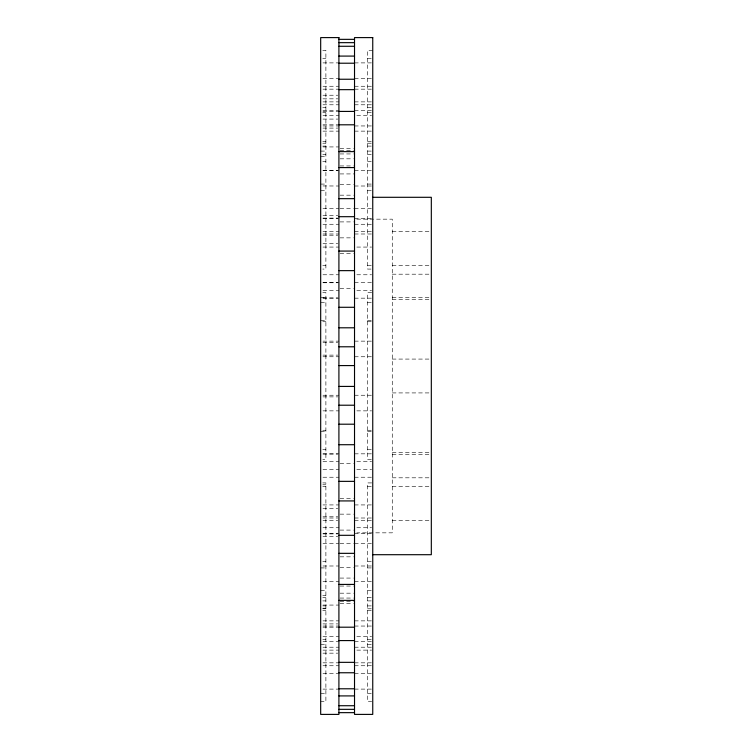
<?xml version="1.0" encoding="UTF-8"?>
<svg xmlns="http://www.w3.org/2000/svg" width="752" height="752" viewBox="0 0 752 752"><rect width="100%" height="100%" fill="white"/><g stroke="black" fill="none" stroke-linecap="round" stroke-linejoin="round"><path stroke-width="0.56" stroke-dasharray="3.76 2.82" d="M322.768 50.318L325.889 50.318L325.889 269.084L322.768 269.084M372.748 50.318L367.54 50.318L367.54 269.084L371.704 269.084M322.768 58.628L325.889 58.628M367.54 58.628L372.748 58.628M322.965 62.895L338.908 62.895M354.521 62.895L371.61 62.895M322.965 78.518L338.908 78.518M354.521 78.518L371.61 78.518M322.965 86.254L338.908 86.254M354.521 86.254L371.61 86.254M322.965 89.168L338.908 89.168M354.521 89.168L371.61 89.168M322.965 95.222L337.77 95.222M322.965 98.841L337.77 98.841M322.965 101.877L338.908 101.877M354.521 101.877L371.61 101.877M322.965 104.791L338.908 104.791M354.521 104.791L371.61 104.791M322.768 107.339L325.889 107.339M367.54 107.339L371.704 107.339M322.965 110.337L338.908 110.337M354.521 110.337L371.61 110.337M322.965 111.522L337.77 111.522M322.768 112.452L325.889 112.452M367.54 112.452L371.704 112.452M322.965 115.507L338.908 115.507M356.805 115.507L371.61 115.507M322.965 119.089L337.77 119.089M322.965 124.813L337.77 124.813M322.965 125.951L338.908 125.951M354.521 125.951L371.61 125.951M322.965 128.094L337.77 128.094M322.965 131.13L338.908 131.13M354.521 131.13L371.61 131.13M322.768 141.367L325.889 141.367M367.54 141.367L371.704 141.367M322.768 143.209L325.889 143.209M367.54 143.209L371.704 143.209M322.768 146.095L325.889 146.095M367.54 146.095L371.704 146.095M322.965 146.931L338.908 146.931M340.036 148.68L353.421 148.68M340.026 150.325L353.412 150.325M320.681 151.096L325.889 151.096M367.54 151.096L371.704 151.096M340.026 153.944L353.412 153.944M322.768 154.301L325.889 154.301M367.54 154.301L371.704 154.301M320.681 156.416L325.889 156.416M340.036 158.822L353.421 158.822M322.768 161.351L325.889 161.351M367.54 161.351L371.704 161.351M340.036 165.948L353.421 165.948M322.965 170.394L338.908 170.394M354.521 170.394L371.61 170.394M322.965 170.572L337.77 170.572M340.026 173.928L354.521 173.928M320.681 184.08L325.889 184.08M367.54 184.08L371.704 184.08M340.026 184.343L353.412 184.343M322.965 185.941L338.908 186.007M354.521 186.007L371.61 186.007M320.681 190.726L325.889 190.726M367.54 190.726L371.704 190.726M340.036 195.172L353.421 195.172M340.036 208.558L353.421 208.558M322.965 208.642L338.908 208.642M354.521 208.642L371.61 208.642M322.965 215.467L337.77 215.467M322.965 218.099L337.77 218.099M322.965 218.371L338.908 218.371M354.521 218.371L371.61 218.371M356.815 219.161L392.271 219.161L392.271 532.839L356.815 532.839M340.026 221.906L353.412 221.906M322.965 224.265L338.908 224.265M354.521 224.265L371.61 224.265M322.965 231.447L338.908 231.447M354.521 231.447L371.61 231.447M392.271 231.531L429.016 231.531M322.965 233.994L338.908 233.994M354.521 233.994L371.61 233.994M322.965 235.216L337.77 235.216M340.026 237.858L353.412 237.858M322.965 243.394L337.77 243.394M322.965 247.07L338.908 247.07M356.805 247.07L371.61 247.07M340.036 253.321L353.421 253.321M392.271 265.371L429.016 265.371M322.768 265.512L325.889 265.512M367.54 265.512L371.704 265.512M392.271 274.189L429.016 274.189M322.965 274.771L338.908 274.771M356.805 274.771L371.61 274.771M322.965 282.545L338.908 282.545M354.521 282.545L371.61 282.545M322.965 282.752L337.77 282.752M340.026 288.467L353.412 288.467M322.965 290.385L338.908 290.385M356.805 290.385L371.61 290.385M322.768 292.566L325.889 292.566L325.889 459.434L322.768 459.434M371.704 292.566L367.54 292.566L367.54 459.434L371.704 459.434M320.681 297.642L325.889 297.642M392.271 297.623L429.016 297.623M322.965 297.933L337.77 297.933M322.965 298.168L338.908 298.168M354.521 298.168L371.61 298.168M392.271 299.465L429.016 299.465M320.681 302.351L325.889 302.351M367.54 302.351L371.704 302.351M320.681 320.653L325.889 320.653M367.54 320.653L371.704 320.653M322.768 321.734L325.889 321.734M367.54 321.734L371.704 321.734M322.965 341.135L338.908 341.135M354.521 341.135L371.61 341.135M322.965 342.395L337.77 342.395M322.965 355.123L337.77 355.123M322.965 356.758L338.908 356.758M354.521 356.758L371.61 356.758M392.271 359.08L429.016 359.08M392.271 392.92L429.016 392.92M322.965 395.242L338.908 395.242M354.521 395.242L371.61 395.242M322.965 396.877L337.77 396.877M322.965 410.865L338.908 410.865M356.805 410.865L371.61 410.865M322.768 430.266L325.889 430.266M367.54 430.266L371.704 430.266M320.681 431.347L325.889 431.347M367.54 431.347L371.704 431.347M322.768 449.649L325.889 449.649M367.54 449.649L371.704 449.649M392.271 452.535L429.016 452.535M322.965 453.832L338.908 453.832M354.521 453.832L371.61 453.832M322.965 454.067L337.77 454.067M392.271 454.377L429.016 454.377M322.965 461.615L338.908 461.615M356.805 461.615L371.61 461.615M340.026 463.533L353.412 463.533M322.965 469.455L338.908 469.455M356.805 469.455L371.61 469.455M322.965 477.229L338.908 477.229M354.521 477.229L371.61 477.229M392.271 477.811L429.016 477.811M322.768 482.916L325.889 482.916L325.889 701.682L320.681 701.682M371.704 482.916L367.54 482.916L367.54 701.682L371.704 701.682M322.768 484.767L325.889 484.767M322.768 486.488L325.889 486.488M367.54 486.488L371.704 486.488M392.271 486.629L429.016 486.629M340.036 498.679L353.421 498.679M322.965 504.93L338.908 504.93M354.521 504.93L371.61 504.93M322.965 508.606L337.77 508.606M340.026 514.142L353.412 514.142M322.965 516.784L337.77 516.784M322.965 518.006L337.77 518.006M354.521 518.006L371.61 518.006M392.271 520.469L429.016 520.469M322.965 520.553L337.77 520.553M354.521 520.553L371.61 520.553M322.965 527.735L338.908 527.735M356.805 527.735L371.61 527.735M340.026 530.094L353.412 530.094M322.965 533.629L338.908 533.629M354.521 533.629L371.61 533.629M322.965 533.901L337.77 533.901M322.965 536.533L337.77 536.533M322.965 543.358L338.908 543.358M354.521 543.358L371.61 543.358M340.036 543.442L353.421 543.442M340.036 556.828L353.421 556.828M322.768 561.274L325.889 561.274M367.54 561.274L372.748 561.274M322.965 565.993L338.908 565.993M354.521 565.993L371.61 565.993M340.026 567.657L353.412 567.657M320.681 567.92L325.889 567.92M367.54 567.92L372.748 567.92M340.026 578.072L353.412 578.072M322.965 581.606L338.908 581.606M354.521 581.606L371.61 581.606M340.036 586.052L353.421 586.052M320.681 590.649L325.889 590.649M367.54 590.649L371.704 590.649M340.036 593.178L353.421 593.178M322.768 595.584L325.889 595.584M322.768 597.699L325.889 597.699M367.54 597.699L371.704 597.699M340.026 598.056L353.412 598.056M322.768 600.904L325.889 600.904M367.54 600.904L371.704 600.904M340.026 601.675L353.412 601.675M340.036 603.32L353.421 603.32M322.965 605.069L338.908 605.069M322.768 605.905L325.889 605.905M367.54 605.905L371.704 605.905M322.768 608.18L325.889 608.18M322.768 608.791L325.889 608.791M367.54 608.791L371.704 608.791M322.768 610.633L325.889 610.633M367.54 610.633L371.704 610.633M322.965 620.87L338.908 620.87M354.521 620.87L371.61 620.87M322.965 623.906L337.77 623.906M322.965 626.049L338.908 626.049M354.521 626.049L371.61 626.049M322.965 627.187L337.77 627.187M322.965 636.493L338.908 636.493M356.805 636.493L371.61 636.493M322.768 639.548L325.889 639.548M367.54 639.548L371.704 639.548M322.965 641.663L338.908 641.663M354.521 641.663L371.61 641.663M320.681 644.661L325.889 644.661M367.54 644.661L371.704 644.661M322.965 647.209L338.908 647.209M354.521 647.209L371.61 647.209M322.965 650.123L338.908 650.123M356.805 650.123L371.61 650.123M322.965 653.159L337.77 653.159M322.965 662.832L338.908 662.832M354.521 662.832L371.61 662.832M322.965 665.746L338.908 665.746M354.521 665.746L371.61 665.746M322.965 673.482L338.908 673.482M354.521 673.482L371.61 673.482M322.965 689.105L338.908 689.105M354.521 689.105L371.61 689.105M320.681 693.372L325.889 693.372M367.54 693.372L371.704 693.372"/><path stroke-width="1.13" d="M338.917 39.348L354.54 39.348M338.908 42.657L354.521 42.657M338.908 46.276L354.521 46.276M338.917 56.09L354.54 56.09M338.917 63.215L354.54 63.215M338.908 79.242L354.521 79.242M338.908 89.657L354.521 89.657M338.917 111.418L354.54 111.418M338.917 124.804L354.54 124.804M338.908 151.631L354.521 151.631M338.908 167.583L354.521 167.583M372.748 197.297L431.319 197.297L431.319 554.703L372.748 554.703M338.917 198.66L354.54 198.66M338.917 216.689L354.54 216.689M338.908 251.074L354.521 251.074M338.908 270.645L354.521 270.645M338.917 307.286L354.54 307.286M338.917 327.797L354.54 327.797M338.917 346.785L354.54 346.785M338.908 365.585L354.521 365.585M338.908 386.415L354.521 386.415M338.917 405.215L354.54 405.215M338.917 424.203L354.54 424.203M338.917 444.714L354.54 444.714M338.908 481.355L354.521 481.355M338.908 500.926L354.521 500.926M338.917 535.311L354.54 535.311M338.917 553.34L354.54 553.34M338.908 584.417L354.521 584.417M338.908 600.369L354.521 600.369M338.917 627.196L354.54 627.196M338.917 640.582L354.54 640.582M338.908 662.343L354.521 662.343M338.908 672.758L354.521 672.758M338.917 688.785L354.54 688.785M338.917 695.91L354.54 695.91M338.908 705.724L354.521 705.724M338.908 709.343L354.521 709.343M338.917 712.652L354.54 712.652M338.908 37.6L320.681 37.6L320.681 714.4L338.908 714.4L338.908 37.6M372.748 37.6L354.521 37.6L354.521 714.4L372.748 714.4L372.748 37.6"/></g></svg>
